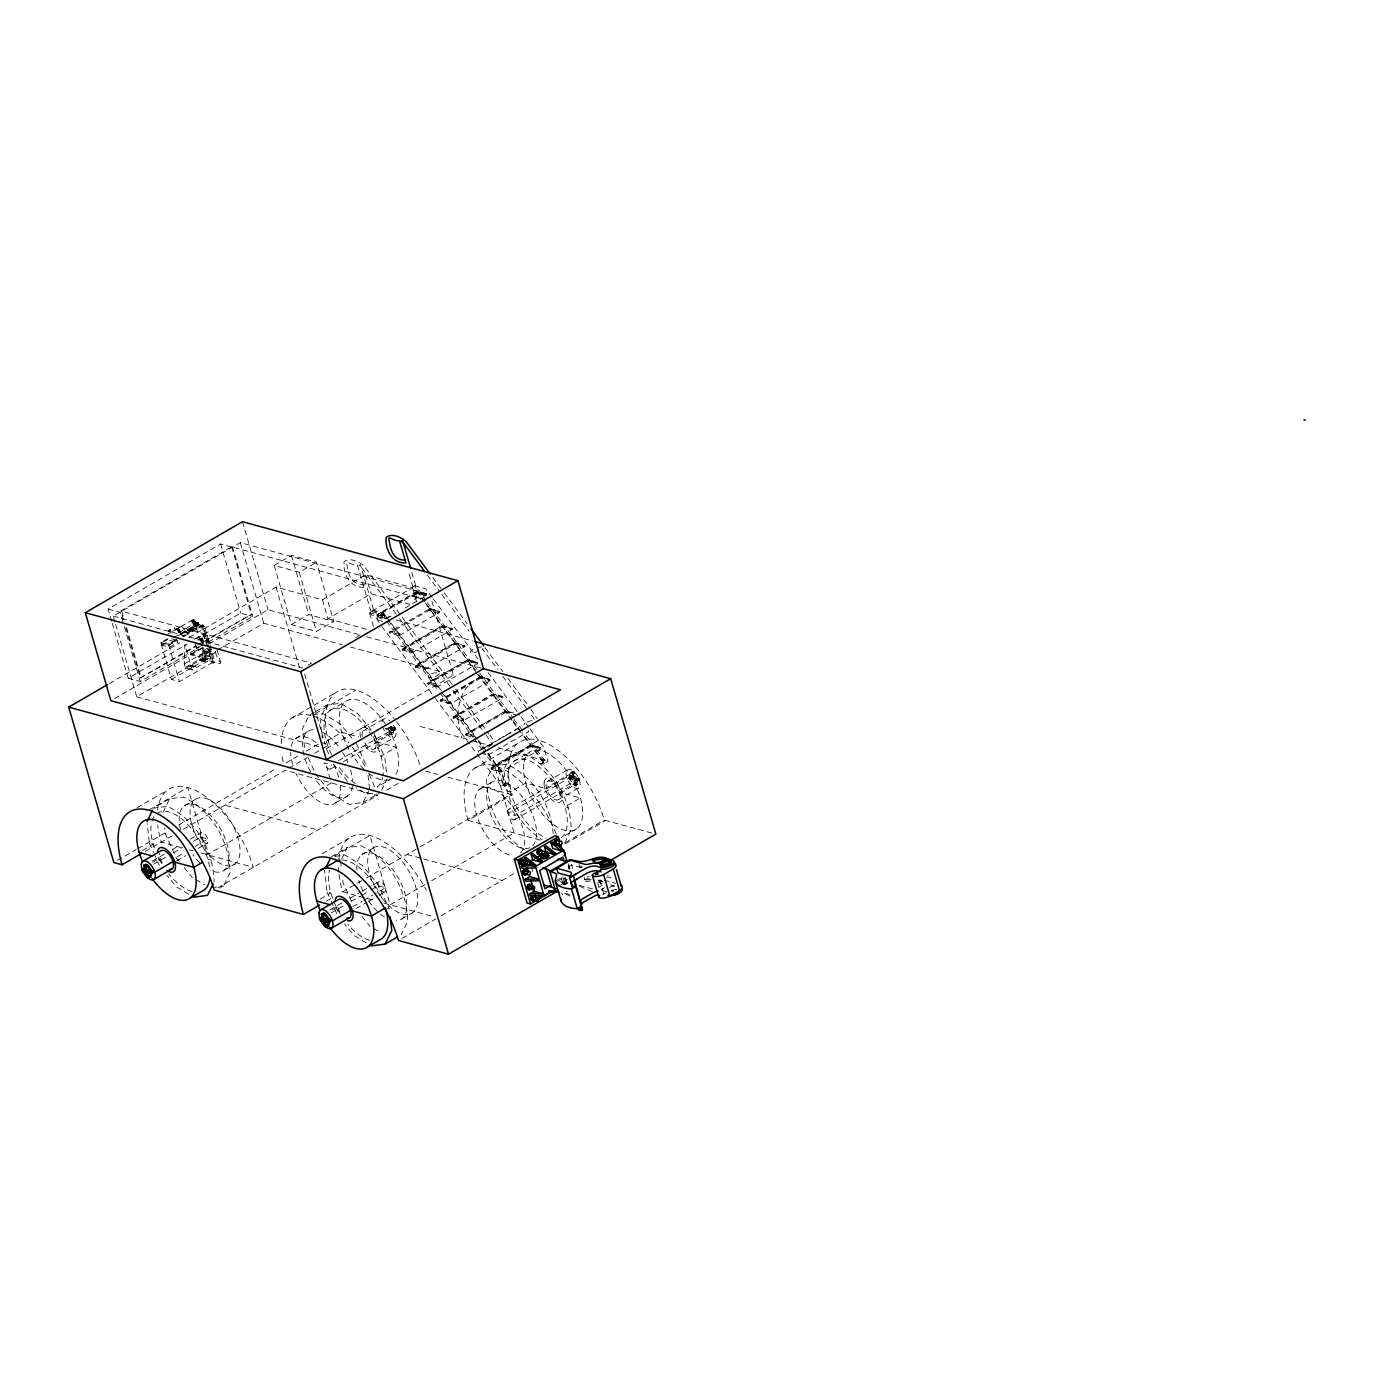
<?xml version="1.0" encoding="UTF-8"?>
<svg xmlns="http://www.w3.org/2000/svg" width="1374" height="1374" viewBox="0 0 1374 1374"><rect width="100%" height="100%" fill="white"/><g stroke="black" fill="none" stroke-linecap="round" stroke-linejoin="round"><path stroke-width="0.75" stroke-dasharray="5 3.75" d="M385.716 618.935L389.46 616.411L370.362 611.361L372.028 610.382L382.934 613.371L386.815 618.489L394.149 614.333M426.335 594.186L417.232 591.696L377.06 614.917L377.507 616.136L386.609 618.626L387.588 616.617L378.485 614.126M399.199 634.565L400.281 633.758L391.178 631.181L389.838 631.954L390.199 633.191L399.302 635.681L398.941 634.444L389.752 631.971M411.891 651.705L412.973 650.726L403.87 648.236M424.583 668.76L425.665 667.781L416.562 665.291M467.899 659.915L468.139 661.083L427.932 684.115L427.623 682.981L467.744 659.726L477.173 662.285L477.723 663.556L437.636 686.76L438.358 684.836L429.255 682.346M437.499 686.674L428.276 684.338L427.915 683.118L468.002 659.915L477.104 662.405L477.465 663.625L466.662 660.688M450.191 703.643L440.968 701.393L440.315 700.036L480.436 676.781L490.054 679.46L490.415 680.611L450.328 703.814L451.05 701.891L441.947 699.4M462.883 720.697L463.742 718.946L454.639 716.455M480.866 753.055L488.148 755.047L489.127 753.038M488.268 754.893L528.492 731.775L528.183 730.728M500.96 771.844L491.291 768.392L531.463 745.172L540.566 747.662L540.927 748.899L530.175 746.013M500.737 771.089L501.819 770.093L492.716 767.602M197.032 623.178L198.526 622.662L195.864 623.195M196.018 624.019L192.738 620.876M206.444 653.285L204.726 653.749L206.444 653.285L207.062 655.501L205.516 656.085L202.717 647.188M218.621 663.694C222.777 662.611 219.05 664.329 214.688 650.331M220.802 663.007L216.937 649.61M193.253 629.447L190.522 629.464M181.815 633.895L182.982 632.744M184.528 635.372L185.507 635.114L183.292 636.368L186.417 634.548L182.519 636.145L185.593 634.754M185.885 631.49L184.271 632.59M192.223 670.014L185.25 667.489L184.236 664.003L184.855 644.698L192.223 670.014L210.772 659.28L207.938 649.541M187.98 632.126L185.507 632.04L186.641 631.697M190.9 630.426L189.183 630.546A2.851 1.116 -16.2 0 1 187.929 630.065L188.135 630.065M194.473 628.365L192.944 628.262M193.94 621.443L193.253 620.619L193.906 621.787M194.799 624.655L194.49 623.83L196.19 625.204L191.965 620.842L194.661 624.809C197.117 623.968 194.765 621.958 195.537 623.916M180.99 634.513L180.028 635.011M210.772 659.28L203.06 657.167L202.459 647.772M202.596 645.797L203.404 633.946L194.129 639.322M200.93 625.514C206.134 622.783 201.497 630.357 202.699 625.101M442.514 625.909L442.806 627.042M455.223 642.877L455.498 644.097M479.406 677.794L490.054 680.714L489.797 679.46L480.694 676.953L480.883 678.189M518.668 728.237L509.565 733.407M531.36 745.292L531.652 746.408M196.688 623.504C193.408 623.59 198.68 622.336 194.49 623.83M190.831 628.983L191.725 628.45L190.677 629.258M194.713 626.544L194.146 625.909M197.856 624.466L197.89 624.036M191.261 627.918L192.738 627.609A2.851 1.116 -16.2 0 1 193.94 628.004L194.524 628.21M196.499 623.418L195.177 623.057M195.434 623.538L198.56 623.865L198.938 625.17L194.198 626.664L193.82 625.376L197.272 623.418L197.547 624.414L195.864 623.04M190.11 629.842C189.269 632.195 194.06 629.687 191.089 629.292M191.896 629.55L190.643 629.636A2.731 1.065 -16.2 0 0 189.114 630.46L189.767 631.645M191.965 629.756L190.883 630.443M193.494 629.876L193.081 630.477M162.956 812.395L169.534 798.895L183.326 797.057C211.854 810.282 229.561 841.627 230.076 872.593L223.515 886.093L219.96 888.154M371.289 730.092L357.755 713.638L340.426 703.282L326.634 705.102L320.073 718.619L322.272 738.233M343.397 761.557L392.191 733.304L392.809 730.384L394.991 729.13L394.424 727.001L392.243 728.254L391.418 726.417M308.205 757.727L315.659 774.232L331.89 793.983L349.219 804.34L363.011 802.502L368.644 790.926M341.542 859.162L347.158 847.586L360.95 845.766C389.495 858.973 407.202 890.335 407.717 921.284L401.156 934.801M381.56 790.394L387.176 778.8M564.662 843.018L571.223 829.518C570.708 798.569 553.001 767.207 524.456 754L510.664 755.82L493.06 766.022L486.499 779.522C487.117 806.847 500.806 835.598 524.576 849.871M510.664 755.82L504.103 769.32C504.722 796.662 518.41 825.413 542.198 839.669M569.918 773.82L569.334 777.066L571.515 775.812L572.202 777.976L570.021 779.23L570.691 780.707L573.576 783.609L577.561 782.871L576.221 784.022L578.883 778.663L578.454 777.718L576.29 778.972L572.511 774.197L574.676 772.927L572.872 772.463L508.466 809.406M202.047 626.87L204.056 626.286M203.163 625.153L200.965 625.428M200.398 625.033L200.81 626.235M192.669 629.653L192.257 630.58L192.858 629.532M205.344 655.862L207.062 655.415M184.597 635.372L185.147 634.754M193.957 628.365L192.978 628.33M504.739 784.588C508.432 783.335 502.781 785.396 505.769 783.489M543.589 762.106L541.991 763.051M179.805 634.874L178.276 635.372M199.917 627.197L198.783 626.905L199.9 626.544M211.304 651.224C197.152 657.201 208.676 660.19 215.821 651.345M205.945 657.064L204.863 654.969M544.843 760.715L524.215 733.046M187.671 630.134L191.106 630.082L192.875 627.386M192.394 630.374L191.106 630.082L193.442 629.636M177.349 628.639L178.551 632.761L182.295 632.572M181.608 626.183L185.232 630.872M192.652 621.082L194.782 623.933M193.7 619.897L196.688 623.556M195.915 623.281L193.665 620.378M193.322 630.013L193.047 630.322A2.731 1.065 -16.2 0 1 191.518 631.164L190.282 631.456M193.803 628.691L193.494 629.275A3.452 1.34 -16.2 0 1 191.518 630.322L189.784 630.649M187.74 632.177L186.572 632.332M543.589 761.436L521.88 732.634M424.686 669.773L465.03 646.501L464.67 645.368L455.137 642.671L414.982 665.875L415.24 667.06L424.944 669.705L424.326 668.554L415.137 666.081L455.309 642.86M491.823 743.987L482.291 747.559L481.742 748.796M532.013 720.337L524.37 723.205L524.026 724.871M534.331 719.323L529.471 712.247M177.813 629.515L178.586 629.052L177.813 629.515A3.71 3.143 34.4 0 0 178.723 630.752L179.513 630.288A3.71 3.143 34.4 0 0 178.465 629.137M178.672 631.697L176.731 629.103L178.672 631.697L180.252 630.752L178.311 628.158L180.252 630.752M180.406 632.521L180.612 633.362L179.255 630.443M111.689 621.306L108.151 609.094L220.613 543.984L232.635 547.281M123.454 619.846L120.86 610.949L231.639 546.8L422.247 598.995M115.038 622.182L113.269 616.136L240.295 542.593L429.942 594.53M274.182 565.401L291.46 555.388L316.518 562.258L333.71 621.426L316.432 631.422L291.374 624.569L274.182 565.401L299.24 572.271L316.518 562.258M174.738 628.021L175.322 629.996L174.738 628.021L168.693 631.525L168.435 630.649L170.256 629.79L171.011 632.487M168.435 630.649L170.256 629.79M168.092 633.964L181.677 626.097M173.347 637.776L197.375 623.882L193.82 619.107L170.805 632.435L170.032 629.721M191.828 620.979L193.837 619.743M209.003 645.9L213.64 661.856L179.479 681.641L171.441 679.443L160.861 643.015L167.508 638.91M194.318 623.126L195.452 622.474M168.006 639.236L161.393 643.066L162.029 645.23L169.483 647.274L177.744 642.5L177.109 640.318L168.882 645.213L160.861 643.015L167.576 639.116M178.551 632.761L195.623 622.714M180.389 633.053L180.561 631.988M193.82 625.376L198.56 623.865M162.029 645.23L170.273 640.456L177.744 642.5M192.738 627.609L191.604 627.952M194.198 626.664L198.938 625.17M196.671 626.012L197.908 625.496M196.104 626.956L198.68 625.307M176.937 639.305L168.573 644.148L169.002 645.145M187.912 633.74L186.795 633.603L187.723 633.414M200.329 625.823L201.514 626.235L200.415 626.149L200.844 625.273M175.254 640.542L168.487 644.337L179.479 681.641M195.245 628.948L196.705 628.76L195.228 628.88M168.727 645.162L176.971 640.404M197.186 627.918L198.509 628.021M199.556 627.111L200.69 626.75M184.631 636.093L203.06 625.428L208.419 643.908M207.354 646.862L201.566 626.922L203.215 625.96L204.554 626.338L214.979 662.216L213.331 663.178L211.991 662.818L207.938 648.854M201.566 626.922L204.554 626.338M109.422 683.548L179.771 642.809M189.028 637.45L276.037 587.076L322.478 599.803L365.57 574.847L412.475 587.694L369.383 612.649L374.329 629.67M112.29 623.332L128.229 678.224L187.225 644.062M196.448 638.721L240.69 613.096L252.713 616.394L232.584 547.058M197.976 640.232L207.302 635.252L200.415 639.236L201.583 643.238M200.415 639.236L202.493 638.67L203.558 642.328M125.773 627.866L140.32 677.932L195.709 645.866M197.564 644.784L252.043 614.041L204.039 641.847M140.32 677.932L196.654 646.124M199.728 646.244L196.19 648.305L202.167 645.248M128.229 678.224L140.251 681.504L199.247 647.36M208.47 642.019L252.713 616.394M205.688 649.662L206.753 653.337L199.178 657.081L190.849 654.797L190.591 653.869L201.205 647.738M114.574 698.576L207.027 645.041M208.882 643.977L268.05 609.712L358.322 634.427M190.849 654.797L203.232 647.635L211.562 649.902L206.014 653.131L204.623 648.339M184.236 664.003L202.047 653.698M190.591 653.869L198.921 656.154L211.304 648.992M185.25 667.489L203.06 657.167M195.778 666.373L188.977 665.909L190.247 665.171L195.881 666.699L190.247 665.171M198.818 660.207L200.209 659.4L205.86 660.946L198.818 660.207L204.468 661.753L205.86 660.946M207.869 659.726L202.287 658.198L200.793 659.056L207.869 659.726L206.375 660.585L200.209 659.4M115.622 624.208L136.713 696.807L215.873 650.984M217.71 649.919L263.722 623.264L342.057 644.715M171.441 679.443L205.602 659.657L214.979 662.216M188.977 665.909L194.593 667.455L195.881 666.699M291.374 624.569L308.652 614.556L333.71 621.426M322.478 599.803L327.974 618.712L371.066 593.774L409.813 604.371M417.061 591.507L376.905 614.71L377.163 615.896L417.387 592.726M381.354 614.178L377.335 616.514L378.417 620.189L382.59 621.34M379.98 618.042L380.787 616.978L379.671 616.978C378.743 619.313 383.054 617.287 380.323 616.617M416.047 597.158L416.854 596.041L415.738 596.093C414.811 598.429 419.122 596.402 416.408 595.732M418.623 597.072L414.484 599.304L413.419 595.629L417.421 593.293L425.528 595.526M426.043 594.53L425.116 595.045M405.09 607.995L426.953 595.337M308.051 665.119L311.469 663.144L120.86 610.949M355.78 637.484L363.165 633.208M430.079 609.781L389.855 632.95L389.598 631.765L429.839 608.768L430.114 609.987M402.891 650.228L402.53 649.009L442.617 625.805M402.702 650.039L442.772 626.836M137.074 807.723L167.336 790.187M291.357 718.379L335.496 692.822M412.252 652.65L452.338 629.447L451.977 628.313L442.445 625.617L402.29 648.82L402.548 650.005L412.252 652.65L411.633 651.499L402.53 649.009M314.303 712.247L309.03 715.304L302.452 728.804L304.891 750.376M316.072 711.234L326.634 705.102M148.581 810.179L187.757 787.491L207.285 854.714L331.306 782.905L325.38 762.536M315.453 713.553L355.918 690.126M169.534 798.895L153.527 808.152L167.319 806.332C195.847 819.539 213.554 850.901 214.069 881.85M329.966 710.495L345.389 701.547M415.395 667.094L455.464 643.891M295.719 738.491L307.639 731.569M184.253 805.834L195.091 799.565M117.546 860.399L136.06 849.682M137.915 848.6L167.542 831.459M178.637 825.018L276.758 768.221M286.015 762.862L298.965 755.356M306.368 751.063L319.335 743.557M326.342 741.239L341.765 732.308L358.837 736.979M142.707 850.369L153.218 844.289L149.388 843.241L147.173 823.627M145.197 851.382L172.334 835.667M183.429 829.243L285.225 770.299L377.369 795.529A75.999 37.51 59.9 0 0 375.703 790.222M288.918 768.169L307.312 757.521M314.663 753.261L329.382 744.742A75.999 37.51 59.9 0 1 339.773 690.418A75.999 37.51 59.9 0 1 394.218 718.739M326.377 748.744L453.386 675.201L431.127 598.566M363.457 730.728L383.432 719.169M152.377 861.12L165 853.821M172.197 849.647L179.41 845.474M190.213 839.222L201.033 832.953M152.772 862.322L160.037 858.115L158.182 857.599A13.723 6.767 59.9 0 0 161.05 863.971M153.562 864.263L166.202 856.947M173.433 852.756L182.467 847.518M193.322 841.249L200.552 837.058L207.835 839.05L195.177 846.367M391.83 726.296L389.649 727.55L392.775 728.409L394.956 727.155L395.575 729.302L393.393 730.556L390.268 729.697L391.779 734.884L393.96 733.63L391.83 726.296L394.956 727.155M385.218 728.306L388.464 729.199L390.645 727.945M480.694 676.953L440.522 700.19L449.916 702.853M390.268 729.697L392.449 728.443M480.848 678L440.625 701.152M338.502 760.578L395.214 728.048L390.285 726.691L392.157 733.132L393.96 733.63M177.109 856.844L184.339 852.653M388.464 729.199L389.976 734.386L393.531 732.153L389.546 732.909L385.991 728.529M330.739 768.89L336.166 765.747M176.714 860.88L185.713 855.676M198.337 848.359L207.354 843.155M364.831 742.956A10.649 5.256 59.9 0 0 374.655 748.83L394.63 737.254M453.66 718.447L453.3 717.228L493.386 694.007L493.575 695.244M453.472 718.259L493.541 695.055M501.355 697.339L502.369 696.841L493.3 694.42M335.6 802.914L347.536 796.01M224.134 870.257L234.971 863.988M392.724 778.01L377.283 786.941A45.016 22.224 59.9 0 0 382.711 777.255M513.378 712.934L505.821 710.873L465.752 734.094L466.009 735.262L506.233 712.093M363.011 802.502L380.615 792.317M217.745 887.947L377.369 795.529M386.575 790.205L399.439 782.751M507.745 734.472L478.599 751.338L479.045 752.557M487.959 747.095L495.241 742.87M322.22 853.701L348.927 838.243M474.219 768.495L518.359 742.939M331.151 856.861L347.158 847.586M334.363 856.071L369.984 835.461L390.13 904.779L428.825 882.383M651.826 833.039L604.32 820.038A75.948 37.493 59.9 0 0 538.763 740.243L494.623 765.799L514.134 832.988L430.663 881.318M531.618 746.202L491.394 769.371L491.136 768.186L531.206 744.983L540.635 747.542L541.184 748.83L501.098 772.033L491.737 769.612L491.377 768.375M513.996 761.196L529.419 752.265M361.877 854.542L372.715 848.256M479.749 789.191L491.669 782.287M505.34 783.317L502.832 784.588L505.872 785.413M320.348 899.077L330.859 892.997L327.012 891.932L324.59 870.36M326.583 901.052L333.71 896.93M339.017 874.276A78.37 38.678 59.9 0 0 342.607 891.778L355.505 884.306M357.36 883.242L364.728 878.965M366.566 877.9L418.211 847.998M420.066 846.934L510.767 794.412M540.154 840.115L468.087 820.381L512.244 794.807A75.948 37.493 59.9 0 1 538.763 740.243M547.487 781.445L567.462 769.869M330.018 909.828L342.624 902.529M349.838 898.356L360.641 892.087M362.444 891.056L371.461 885.835M373.264 884.787L378.657 881.661M332.216 909.966L337.661 906.823L335.806 906.308A13.723 6.767 59.9 0 0 338.691 912.679M574.057 776.499L571.876 777.77L570.399 772.669L572.563 771.398L574.384 771.896L577.99 784.348L575.809 785.602L574.006 785.104L572.494 779.917L569.248 779.024L568.63 776.877L570.811 775.623L578.986 777.856L579.605 780.003L577.441 781.256L574.315 780.415L575.809 785.602M331.186 912.971L343.844 905.638M351.074 901.464L360.108 896.226M361.912 895.178L369.142 890.987M370.946 889.94L378.176 885.766L385.459 887.759L374.621 894.027M570.399 772.669L574.384 771.896M571.601 776.671L507.985 813.511L515.267 815.503L578.883 778.663M569.248 779.024L571.429 777.77L579.605 780.003M572.202 773.167L573.679 778.268L575.861 776.997M352.929 906.6L361.963 901.361M363.767 900.314L372.801 895.075M572.494 779.917L574.676 778.646M574.315 780.415L576.479 779.144M573.679 778.268L576.805 779.127L578.986 777.856M356.141 908.558L366.961 902.289M368.764 901.241L377.764 896.037M379.567 894.989L384.978 891.863M574.006 785.104L577.99 784.348M514.769 819.591L576.221 784.022M558.686 799.531L578.677 787.972M401.758 918.966L412.612 912.697M576.754 828.711L561.331 837.642A45.016 22.224 59.9 0 0 547.419 774.936A45.016 22.224 59.9 0 0 508.037 776.19A45.016 22.224 59.9 0 0 546.045 838.14M565.693 842.399L604.32 820.038M402.015 938.425L435.85 918.828M441.329 915.668L515.078 872.954M565.058 844.014L605.797 820.433M568.218 866.994L571.636 865.019L581.133 867.612M556.109 880.665L561.227 877.694L567.393 879.394M557.415 881.455L564.542 877.316M562.035 882.726L567.548 879.532M561.227 877.694L562.808 883.139L564.353 882.245L562.773 876.801M560.231 881.782L564.336 882.915L557.81 886.196M563.426 884.495L566.947 882.451M563.683 884.753L567.359 882.623M564.662 884.925L568.08 882.95M569.66 894.371L563.838 893.203L567.256 891.211M602.207 883.74A286.565 141.453 59.9 0 1 600.094 882.915L598.205 880.236L600.129 879.12L602.018 881.799M598.841 882.4L600.764 881.284M598.617 887.449L602.018 885.491M601.245 889.665L604.646 887.707M189.234 632.727L188.204 632.779L189.32 632.349M185.696 631.731L179.118 635.183M562.808 883.139L566.14 881.541M561.021 884.513L564.336 882.915M191.226 629.292L188.994 630.7M482.068 676.42C461.887 683.204 455.172 707.249 459.156 726.348A66.553 32.856 59.9 0 0 461.75 737.804M502.334 785.31L505.34 785.859L501.373 772.411L484.833 750.187M481.742 646.931C468.139 648.064 465.855 657.82 479.578 650.349M524.37 723.205L525.383 723.05M482.291 747.559L484.369 748.383M483.253 648.957L482.205 648.768L497.543 669.344M501.081 786.048L435.421 698.507M425.253 595.869C417.267 590.803 404.574 597.364 424.463 598.669M437.808 612.1L438.907 611.585L429.856 609.146M190.694 630.683L191.587 630.426A3.813 1.477 -16.2 0 0 193.768 629.275L195.417 628.45L193.974 628.399M543.005 761.917L541.974 763.034L543.709 762.536M191.192 627.729L192.085 627.42M190.677 630.357L191.518 629.326M427.829 683.136L437.224 685.798M453.214 717.228L462.609 719.907M475.095 736.773L465.906 734.283L506.079 711.062L506.267 712.299M194.215 628.107L194.318 628.073A3.16 1.237 -16.2 0 0 192.927 627.574L192.034 627.763M312.963 714.789L322.821 713.484L340.151 723.823L353.668 740.277M493.06 766.022L506.851 764.184C534.658 777.117 552.588 807.448 553.396 837.745M372.732 793.365L366.824 794.138L356.416 787.937M335.101 856.346L344.943 855.04L362.289 865.38L378.503 885.131L389.271 908.987L385.441 907.939M211.699 887.656L223.515 886.093M194.284 625.805L190.986 620.756M190.316 631.611L189.251 631.456M187.843 630.443L187.688 630.322A3.16 1.237 -16.2 0 0 189.062 630.889M429.667 608.562L439.096 611.121L439.646 612.392L399.405 635.561M518.599 727.928L478.444 751.149L478.702 752.317M579.072 864.435L579.794 866.925L581.288 867.217A14.633 5.702 -16.2 0 0 582.215 867.217M160.775 642.792L168.762 644.303L160.861 643.015M591.078 879.308A14.633 5.702 -16.2 0 1 584.963 879.892L583.469 879.6A3.195 1.237 -16.2 0 0 586.148 879.137A48.966 19.047 -16.2 0 1 590.339 878.02M225.92 805.456L317.858 829.999M450.432 629.137L451.599 628.639L442.531 626.201M463.124 646.175L464.292 645.677L455.223 643.255M475.816 663.23L476.984 662.732L467.916 660.31M488.509 680.285L489.676 679.787L480.608 677.365M539.278 748.504L540.446 748.006L531.377 745.584M413.248 590.459L426.644 594.307M417.164 592.091L426.215 594.53M415.944 592.538L426.524 595.423M365.02 584.946C352.191 585.187 348.12 575.809 346.935 564.267C345.424 559.149 351.761 565.813 357.446 565.161L370.894 611.378L373.797 610.64L360.435 564.645L358.872 565.556L361.448 567.41L397.756 616.187M363.887 587.299C349.923 588.089 342.882 573.782 344.084 561.811C349.374 557.071 359.215 561.554 364.024 565.968L400.933 615.569M369.383 612.649L387.949 617.733M396.193 619.983L472.501 640.885M454.021 643.685L464.67 646.604L464.412 645.351M327.974 618.712L366.721 629.326M366.532 636.677L483.476 668.709M350.301 646.982L453.386 675.201M502.558 696.378L493.214 693.818L453.059 717.039L453.317 718.207L463.021 720.869L503.107 697.666C503.519 695.828 495.516 698.301 492.047 694.78M195.022 623.229L203.06 625.428M505.993 711.474L511.42 712.9M504.79 711.904L515.37 714.789M108.151 609.094L120.173 612.392L123.712 624.586M184.923 631.834L183.755 632.504M202.493 638.67L203.489 644.475L209.054 641.263L206.821 635.114M182.227 633.397L181.454 633.843M170.428 630.511L168.933 631.593L168.676 630.7M113.269 616.136L302.933 668.073M171.578 638.807L177.109 640.318M207.766 659.365L202.287 658.198M467.332 733.493L474.614 735.502M466.009 735.262L471.814 736.996M420.289 726.451L469.839 740.019M471.849 740.586L490.054 745.567M498.144 747.782L544.654 760.509M388.155 727.258L395.575 729.302M568.63 776.877L571.876 777.77M393.033 729.302L395.489 729.972L375.514 741.548L396.347 747.25L380.924 756.181L384.754 757.229L386.523 772.927M389.976 734.386L391.779 734.884M506.525 790.892L510.372 791.956L525.795 783.025L546.629 788.728L566.603 777.152L568.888 777.77L571.069 776.516L579.244 778.766L577.08 780.02L579.536 780.69L559.544 792.266L580.378 797.968L564.954 806.899L568.784 807.946M321.19 742.492L329.382 744.742M425.579 771.072L437.739 774.404M447.89 777.186L512.244 794.807M136.713 696.807L320.194 747.044M327.579 763.789L323.938 762.793A6.011 2.971 59.9 0 0 329.125 769.096A6.011 2.971 59.9 0 0 331.22 764.786M604.028 880.184L615.741 883.396M598.205 880.236L606.071 882.383M606.844 891.64L603.117 890.627A8.57 3.332 -16.2 0 0 600.816 890.592M566.105 880.992L566.569 881.112A2.679 2.095 -74.7 0 1 565.126 877.625M579.278 885.337L592.589 888.978A6.355 2.473 -16.2 0 0 594.152 888.961M407.099 854.439L421.56 858.389M423.621 858.956L502.128 880.459M181.248 847.586L161.222 842.09A75.999 37.51 59.9 0 1 157.735 825.121M189.269 849.785L193.27 850.867M201.291 853.065L253.366 867.337A75.999 37.51 59.9 0 0 200.346 793.038A75.999 37.51 59.9 0 0 157.632 810.179M342.607 891.778L365.329 897.995M367.408 898.562L375.669 900.829M383.93 903.079L433.514 916.664M207.8 859.231L211.648 860.279M417.353 591.232L424.085 601.228M191.725 629.515L190.728 629.687M373.488 928.343L380.426 932.482M366.154 942.787L354.011 935.539L344.548 924.015M195.847 879.635L204.52 884.804M188.513 894.079L176.387 886.831L166.924 875.324M381.646 614.436L382.642 617.939C370.774 625.72 382.934 604.938 385.373 619.502M333.264 764.047L348.137 782.149M361.912 916.406L370.018 926.282M178.86 861.12L176.164 857.823L165.395 833.966L164.725 828.075M184.271 867.698L192.394 877.574M178.981 630.597L180.475 632.469M177.074 628.88L178.998 631.473L180.028 630.889M432.827 577.527L443.012 591.198M444.3 592.915L467.212 623.71M485.022 647.652L502.85 671.594M507.933 678.43L529.574 707.507M530.862 709.224L537.079 718.516M427.314 575.002L439.835 591.833M441.672 594.289L469.152 631.198M502.644 676.214L528.183 710.53M432.123 597.329L425.768 588.793L414.175 585.616L412.166 586.767L417.421 604.715M433.394 599.03L477.877 658.781M488.045 672.453L519.801 715.133M521.072 716.833L528.698 727.086M529.969 728.787L543.949 747.576L547.968 761.419L545.976 762.587L542.661 761.677L522.223 734.214M425.906 600.73L419.018 590.253L415.429 589.206C416.082 583.538 410.448 586.715 413.66 590.15M427.177 602.447L478.307 671.371M479.646 672.934L512.914 717.64M513.996 719.323L523.151 731.397M425.356 602.928L477.431 672.899M478.702 674.617L511.712 718.98M512.983 720.697L520.609 730.934M476.228 672.418L416.889 591.455M477.517 674.136L512.004 720.491M513.275 722.192L520.935 732.497M402.204 617.287L454.399 687.412M455.67 689.113L488.766 733.596M490.037 735.296L494.588 741.685M399.594 618.661L439.543 672.35C419.843 673.397 429.547 683.376 440.127 673.123L451.617 688.563M452.905 690.28L484.833 733.184M486.104 734.901L491.961 743.901M390.044 621.683L383.69 613.148L372.096 609.97L370.087 611.138L371.169 614.831L374.793 615.827L380.495 624.706M391.315 623.401L443.407 693.406M444.678 695.107L476.452 737.786M477.723 739.504L486.619 751.458M487.89 753.158L501.871 771.948L505.89 785.791L503.88 786.958L499.501 772.789L483.098 750.805M388.086 620.206L440.281 690.315M441.552 692.032L483.562 748.469M386.644 621.203L438.684 691.122M439.955 692.822L472.948 737.168M474.219 738.869L481.827 749.105M381.783 626.424L434.15 696.79M441.277 626.578L451.977 629.55L451.72 628.296M565.47 878.999L566.552 880.957M373.986 733.39L384.754 757.229M356.381 743.574L367.15 767.431M326.634 749.362L329.125 754.858M351.315 901.018L343.019 882.675L342.366 876.784M327.012 891.932L330.327 899.283M331.151 901.121L337.781 915.788M149.388 843.241L153.527 852.412M154.352 854.25L159.332 865.259M576.805 779.127L577.441 781.256M572.563 771.398L576.187 783.85M570.811 775.623L571.429 777.77M599.579 879.858L604.148 895.59M597.707 882.589L598.841 886.522M584.156 877.11L584.963 879.892M571.481 864.521L572.649 868.54M568.544 863.868L570.296 869.914M568.269 865.723L569.403 869.639M531.188 866.788L533.524 874.826M465.992 734.266L466.353 735.502M411.822 572.271L415.893 586.269L414.313 587.179L412.887 586.784L408.267 570.88M415.223 666.064L415.583 667.283M365.57 574.847L371.066 593.774M392.775 728.409L393.393 730.556M299.24 572.271L316.432 631.422M291.46 555.388L308.652 614.556M304.702 674.119L325.209 744.708M276.037 587.076L299.79 668.88M242.477 521.691L268.05 609.712M240.295 542.593L263.722 623.264M231.639 546.8L251.098 613.783M220.613 543.984L240.69 613.096M202.905 627.3L208.693 647.24M209.277 649.232L213.331 663.178M203.404 633.946L205.671 641.744M197.117 623.47L197.495 624.775M201.154 639.425L205.413 654.11M193.82 619.107L201.48 645.488M202.081 647.515L205.602 659.657M195.28 625.771L195.658 627.059M194.919 642.414L196.671 648.425M198.921 656.154L199.178 657.081M121.805 611.207L124.158 619.313M126.528 627.437L141.264 678.189M124.313 626.63L140.251 681.504M188.753 631.301L189.08 630.322A2.731 1.065 -16.2 0 1 190.608 629.481M368.026 775.279L369.572 789.002M340.597 861.103L341.473 868.952M396.605 721.745A75.999 37.51 59.9 0 1 420.994 768.203M283.078 761.625A75.999 37.51 59.9 0 1 281.739 753.33M281.275 743.678A75.999 37.51 59.9 0 1 311.778 715.682M313.289 716.129A75.999 37.51 59.9 0 1 348.841 742.836M352.465 747.301A75.999 37.51 59.9 0 1 366.394 768.839M369.091 774.146A75.999 37.51 59.9 0 1 374.432 786.649M468.087 820.381A75.948 37.493 59.9 0 1 491.652 765.112A75.948 37.493 59.9 0 1 557.226 836.714M338.811 872.215A78.37 38.678 59.9 0 1 338.519 866.238M338.914 858.853A78.37 38.678 59.9 0 1 373.127 836.457A78.37 38.678 59.9 0 1 426.318 890.266M193.717 629.086A3.813 1.477 -16.2 0 1 191.536 630.237M193.442 629.086A3.452 1.34 -16.2 0 1 191.467 630.134M529.917 847.706A37.94 18.721 59.9 0 1 488.251 806.864A37.94 18.721 59.9 0 1 514.116 788.092A37.94 18.721 59.9 0 1 532.769 845.628M509.445 854.971A37.94 18.721 59.9 0 1 474.751 804.013A37.94 18.721 59.9 0 1 507.006 799.754A37.94 18.721 59.9 0 1 519.63 853.615M568.424 865.568A1.924 1.494 -74.7 0 1 568.578 868.523M566.569 881.112A2.679 2.095 -74.7 0 1 565.745 880.356L565.487 879.772A2.679 2.095 -74.7 0 1 565.59 877.763M616.531 889.218A8.227 3.195 -16.2 0 1 614.848 889.871M613.096 890.386A8.227 3.195 -16.2 0 1 611.31 890.747M606.312 892.568A5.788 2.25 -16.2 0 1 603.014 894.165M582.147 866.582A3.195 1.237 -16.2 0 1 579.931 866.925M589.188 876.715A14.633 5.702 -16.2 0 1 587.093 876.99M607.823 875.564A12.177 4.74 -16.2 0 1 608.201 875.633M612.461 890.867A5.754 2.233 -16.2 0 1 611.052 891.056M609.575 887.467A5.754 2.233 -16.2 0 1 615.071 885.766M602.654 894.079A8.588 3.487 -15.4 0 1 604.148 894.199M611.859 890.404A5.754 2.233 -16.2 0 1 613.251 889.905M614.693 889.528A5.754 2.233 -16.2 0 1 616.102 889.339M570.141 896.054A275.813 136.146 59.9 0 1 563.838 893.203M592.246 891.52A277.531 136.988 59.9 0 1 579.622 886.264M614.607 886.299A290.275 143.274 59.9 0 1 610.434 884.925M611.98 890.833A5.754 2.233 -16.2 0 1 613.371 890.318M612.667 891.314A3.967 1.546 -16.2 0 1 613.628 890.97M606.243 877.024A11.026 4.294 -16.2 0 1 611.739 878.295M590.425 880.974A14.633 5.702 -16.2 0 1 585.393 881.369L583.778 881.06A3.195 1.237 -16.2 0 1 583.108 880.906M561.554 893.375A9.858 3.83 -16.2 0 1 562.361 894.852M162.269 863.061A10.649 5.256 59.9 0 1 159.539 853.632M192.085 891.589A45.016 22.224 59.9 0 1 168.727 873.812M161.6 863.422A45.016 22.224 59.9 0 1 157.598 855.83M154.42 848.016A45.016 22.224 59.9 0 1 151.106 825.379M151.947 821.137A45.016 22.224 59.9 0 1 154.489 815.916M156.859 813.528A45.016 22.224 59.9 0 1 188.375 825.173A45.016 22.224 59.9 0 1 209.982 870.36M180.612 829.638A37.94 18.721 59.9 0 1 196.585 805.198A37.94 18.721 59.9 0 1 228.187 848.308A37.94 18.721 59.9 0 1 210.462 870.326M199.745 862.666A37.94 18.721 59.9 0 1 192.807 854.748M373.281 736.601A10.649 5.256 59.9 0 1 374.655 748.83M362.221 736.412A10.649 5.256 59.9 0 1 366.308 730.35M393.256 725.025A10.649 5.256 59.9 0 1 393.359 737.769A10.649 5.256 59.9 0 1 382.573 726.434M382.075 721.968A10.649 5.256 59.9 0 1 389.89 720.938M374.484 735.691A13.723 6.767 59.9 0 1 376.27 751.423A13.723 6.767 59.9 0 1 363.612 743.866M360.744 737.495A13.723 6.767 59.9 0 1 370.156 730.418M355.11 783.541A45.016 22.224 59.9 0 1 338.056 765.644M331.649 754.738A45.016 22.224 59.9 0 1 344.685 709.774A45.016 22.224 59.9 0 1 383.037 775.091M352.379 786.031A37.94 18.721 59.9 0 1 314.904 778.714M310.576 771.759A37.94 18.721 59.9 0 1 304.581 757.486M304.015 755.374A37.94 18.721 59.9 0 1 313.289 729.646M321.327 731.518A37.94 18.721 59.9 0 1 340.254 748.864M342.624 752.471A37.94 18.721 59.9 0 1 348.069 763.017M350.576 770.093A37.94 18.721 59.9 0 1 352.5 780.587M340.391 785.464A37.94 18.721 59.9 0 1 325.398 804.254A37.94 18.721 59.9 0 1 295.96 773.304M292.662 764.391A37.94 18.721 59.9 0 1 290.67 751.973M291.219 746.34A37.94 18.721 59.9 0 1 318.716 744.777M333.59 764.476A37.94 18.721 59.9 0 1 338.657 776.997M389.289 779.745A45.016 22.224 59.9 0 1 367.081 771.965M364.076 769.285A45.016 22.224 59.9 0 1 351.194 753.227M349.082 749.62A45.016 22.224 59.9 0 1 346.248 700.98A45.016 22.224 59.9 0 1 386.901 726.348M387.966 728.117A45.016 22.224 59.9 0 1 395.077 775.623M339.893 911.769A10.649 5.256 59.9 0 1 337.111 903.68M369.709 940.28A45.016 22.224 59.9 0 1 347.708 924.152M340.305 913.899A45.016 22.224 59.9 0 1 329.588 869.845M342.057 859.952A45.016 22.224 59.9 0 1 381.955 898.356M384.342 916.956A37.94 18.721 59.9 0 1 367.923 899.884M362.976 891.176A37.94 18.721 59.9 0 1 358.82 880.459M356.914 869.965A37.94 18.721 59.9 0 1 392.569 869.21A37.94 18.721 59.9 0 1 396.124 920.889M540.119 763.171L543.159 764.099L545.822 762.553L545.117 760.08C539.226 756.645 544.894 762.896 540.119 763.171M179.376 630.031L178.706 631.044L179.376 630.031M190.9 628.279L190.144 628.811L190.9 628.279M189.784 629.12L187.345 630.546L189.784 629.12M429.925 608.751C424.016 609.575 442.188 615.569 439.027 611.241L429.925 608.751M508.414 784.211L505.752 785.756L502.712 784.915L502.008 782.459L508.414 784.211M546.131 784.245A10.649 5.256 59.9 0 0 555.817 799.908A10.649 5.256 59.9 0 0 557.312 787.319A10.649 5.256 59.9 0 0 546.131 784.245M566.105 772.669A10.649 5.256 59.9 0 0 575.809 788.35A10.649 5.256 59.9 0 0 577.286 775.743A10.649 5.256 59.9 0 0 566.105 772.669M507.693 810.986A6.011 2.971 59.9 0 0 513.155 819.814A6.011 2.971 59.9 0 0 513.996 812.704A6.011 2.971 59.9 0 0 507.693 810.986M544.121 782.459A13.723 6.767 59.9 0 0 556.607 802.622A13.723 6.767 59.9 0 0 558.531 786.392A13.723 6.767 59.9 0 0 544.121 782.459M523.666 764.116A45.016 22.224 59.9 0 0 564.662 830.308A45.016 22.224 59.9 0 0 570.931 777.049A45.016 22.224 59.9 0 0 523.666 764.116M200.261 834.533A6.011 2.971 59.9 0 0 205.739 843.361A6.011 2.971 59.9 0 0 206.564 836.251A6.011 2.971 59.9 0 0 200.261 834.533M190.247 809.544A37.94 18.721 59.9 0 0 224.786 865.328A37.94 18.721 59.9 0 0 230.076 820.45A37.94 18.721 59.9 0 0 190.247 809.544M377.902 883.242A6.011 2.971 59.9 0 0 383.363 892.069A6.011 2.971 59.9 0 0 384.205 884.959A6.011 2.971 59.9 0 0 377.902 883.242M367.871 858.235A37.94 18.721 59.9 0 0 402.41 914.036A37.94 18.721 59.9 0 0 407.717 869.158A37.94 18.721 59.9 0 0 367.871 858.235"/><path stroke-width="1.5" d="M402.462 540.652L400.95 541.184L403.527 543.039L424.824 571.636M521.278 864.366L524.233 864.212L521.278 864.366L520.214 862.391L521.175 860.038L524.147 859.901L525.212 861.859L524.284 861.601M522.206 864.607L521.141 862.649L522.103 860.296L524.147 859.901M527.204 874.414L524.233 874.551L523.168 872.593L524.129 870.223L527.101 870.086L528.166 872.043M525.16 874.809L524.095 872.833L525.074 870.481L527.101 870.086M538.608 854.319L541.579 854.181L538.608 854.319L537.543 852.361L538.505 850.008L541.476 849.871L542.095 851.004M539.535 854.576L538.471 852.619L539.432 850.266L541.476 849.871M528.543 889.373L531.515 889.236L528.543 889.373L527.479 887.415L528.44 885.062L530.484 884.667L532.477 886.883L530.484 884.667M529.471 889.631L528.406 887.673L529.368 885.303L531.412 884.908M535.465 900.537L532.494 900.674L531.429 898.716L532.391 896.363L535.362 896.226L536.427 898.184M558.892 844.271L555.92 844.409L554.856 842.451L555.817 840.098L558.789 839.943L559.853 841.918M533.421 900.932L532.356 898.974L533.318 896.621M556.848 844.667L555.783 842.709L556.762 840.338L558.789 839.943M146.966 821.669L152.583 810.093M145.163 865.294L144.596 868.54L142.621 869.69L143.308 871.855M213.142 883.791L207.508 895.367L193.717 897.188M325.535 868.437L330.224 858.784M371.341 945.896L385.149 944.075L391.71 930.559L390.164 916.836M571.498 884.736L574.177 887.381L572.099 886.814L570.382 880.081A21.64 12.349 -6.8 0 1 570.004 879.205L569.592 877.265A17.106 6.664 -16.2 0 1 570.708 874.929A9.343 3.641 -16.2 0 0 570.468 871.992L556.573 868.196L557.947 872.919L571.842 876.732M572.099 886.814L571.979 884.032M597.862 863.559L600.318 862.58A2.439 0.945 -16.2 0 1 600.18 863.422A9.154 2.113 -22 0 0 599.545 863.542M85.308 612.701L242.477 521.691L457.903 580.687L483.476 668.709L560.506 689.8L403.338 780.81L110.882 700.706L85.308 612.701L300.734 671.697L457.903 580.687M141.642 853.443L122.046 864.778L113.853 862.546L68.7 707.129L107.567 684.613M142.724 861.343L160.895 850.832A10.649 5.256 59.9 0 1 172.025 859.145A10.649 5.256 59.9 0 1 169.225 869.295M152.703 872.748L150.642 875.599L151.071 877.076L147.293 877.728L143.669 865.277L147.465 864.641L148.942 869.742L152.067 870.601L152.703 872.748L150.711 873.881L142.535 871.648L141.917 869.502L144.596 868.54M483.476 668.709L326.308 759.702L300.734 671.697M143.669 865.277L147.465 864.641M146.966 870.876L148.942 869.742M147.585 873.022L149.56 871.889M141.917 869.502L150.092 871.734L152.067 870.601M150.127 873.727L149.989 872.542L153.596 870.446M150.642 875.599L146.863 876.234M153.922 879.446L172.094 868.918M202.545 862.271L193.786 867.355L172.952 861.653L154.781 872.164L152.325 871.494L150.35 872.645L142.175 870.395M190.162 898.098L204.176 889.991A45.016 22.224 59.9 0 0 209.93 878.141M68.7 707.129L403.355 798.775L610.691 678.722L655.845 834.138L609.558 860.931M320.451 870.36L334.483 862.237A45.016 22.224 59.9 0 1 339.91 860.072M122.046 864.778A75.999 37.51 59.9 0 1 148.581 810.179A75.999 37.51 59.9 0 1 214.189 890.009L303.431 914.449L319.472 905.174M320.365 910.052L338.519 899.541A10.649 5.256 59.9 0 1 349.649 907.853A10.649 5.256 59.9 0 1 346.866 918.004M327.201 920.597L328.712 925.784L326.737 926.935L324.917 926.437L321.31 913.985L325.088 913.349L326.583 918.45L329.708 919.292L330.327 921.439L328.352 922.589L320.159 920.357L319.541 918.21L322.22 917.248L322.031 915.582M323.285 912.851L323.594 913.899L321.619 915.05L326.445 914.998L329.176 919.154L327.201 920.305L327.751 922.435L330.327 921.439M321.31 913.985L325.088 913.349M322.22 917.248L320.245 918.399L320.932 920.563M321.516 917.059L319.798 919.103L327.991 921.353L329.966 920.202L332.422 920.872L350.576 910.361L371.409 916.063L385.441 907.939A45.016 22.224 59.9 0 1 381.817 938.682L367.785 946.806M324.59 919.584L326.583 918.45M319.541 918.21L327.733 920.443L329.708 919.292M324.917 926.437L329.107 924.204L329.726 921.284M331.563 928.154L349.717 917.626M554.838 890.884A1.924 1.494 -74.7 0 1 552.674 891.056L530.536 903.937L527.049 902.976L514.323 859.197L554.838 835.753L558.325 836.697L559.476 840.682M514.323 859.197L517.809 860.158L558.325 836.697M524.473 858.286L526.019 857.393L535.843 865.191L521.467 866.513L521.983 868.316L534.829 867.887L534.297 866.084L524.473 858.286L525.555 861.979M531.137 854.439L532.665 853.546L542.507 861.343L540.961 862.219L532.751 859.969L531.137 854.439L540.961 862.219M544.447 846.71L545.993 845.834L555.817 853.615L554.289 854.508L546.062 852.258L544.447 846.71L554.289 854.508M559.407 846.659L558.892 844.838L562.481 849.767L560.936 850.661L552.726 848.411L551.111 842.863L552.657 841.97L563.718 850.111L566.569 859.866M385.149 944.075L397.584 936.862M521.467 866.513L526.087 863.834L535.551 866.427L563.718 850.111M529.333 861.945L534.28 859.076M535.963 858.115L547.608 851.365M525.194 879.343L529.814 876.664L538.041 878.913L538.556 880.734L525.71 881.146L525.194 879.343L538.041 878.913M559.304 892.43L555.714 891.108L549.961 871.288L570.073 859.643L577.355 861.103A3.195 1.237 -16.2 0 0 578.025 861.258L579.639 861.567A14.633 5.702 -16.2 0 0 592.177 859.076A11.026 4.294 -16.2 0 1 605.986 858.492M552.554 870.79L570.262 860.279L585.461 864.435A6.355 2.473 -16.2 0 0 589.48 863.988L590.27 863.782A12.435 4.843 -16.2 0 1 598.205 863.164A8.828 3.435 -16.2 0 1 600.953 863.748M537.715 897.669L542.816 895.384L529.969 895.796L529.454 893.993L534.074 891.314L542.283 893.564L544.052 895.711L556.384 888.583M606.484 859.918C601.073 859.901 598.257 865.672 592.452 860.433L597.089 858.338L603.77 857.96A74.625 36.84 59.9 0 1 607.566 858.578L613.938 861.034A8.227 3.195 -16.2 0 1 609.73 865.809A8.227 3.195 -16.2 0 1 600.043 867.286L595.99 866.084A8.57 3.332 -16.2 0 0 585.874 868.282L569.609 877.608M550.27 885.577L544.928 888.686L539.673 870.566L562.859 857.136L564.027 861.172M549.48 891.52L551.008 890.627M571.945 884.598A25.196 9.807 -16.2 0 1 571 882.469L587.248 873.005A8.57 3.332 -16.2 0 1 597.364 870.824L601.091 871.837M303.431 914.449A78.37 38.678 59.9 0 1 330.808 858.132A78.37 38.678 59.9 0 1 398.46 940.486L448.508 954.191L557.724 890.953M574.006 886.797L575.483 885.938L573.731 876.887A8.347 4.637 -7.8 0 1 573.92 876.165L574.023 875.925A8.192 4.431 -8.7 0 1 575.586 874.139M549.961 871.288L555.336 873.297A9.858 3.83 -16.2 0 1 556.539 875.478L555.628 878.982A21.022 8.175 -16.2 0 0 556.607 883.259A38.936 15.148 -16.2 0 0 571.515 888.926L575.654 886.522L574.967 881.181A8.296 3.229 -16.2 0 1 576.96 878.879M603.598 874.603L613.233 869.038A10.305 4.019 -16.2 0 0 615.896 864.95A19.614 7.626 -16.2 0 0 614.453 862.82A8.227 3.195 -16.2 0 1 610.245 867.595A8.227 3.195 -16.2 0 1 600.558 869.072A4.517 1.752 -16.2 0 1 600.593 870.498A5.788 2.25 -16.2 0 1 595.766 872.816A3.469 1.357 -16.2 0 0 592.486 874.723A5.616 2.181 -16.2 0 0 594.598 876.509A8.897 3.469 -16.2 0 0 603.598 874.603L609.884 896.226A8.897 3.469 -16.2 0 1 600.885 898.132A5.616 2.181 -16.2 0 1 598.772 896.329A3.469 1.357 -16.2 0 1 599.665 895.436M561.227 899.197A21.022 8.175 -16.2 0 0 562.361 903.061A38.936 15.148 -16.2 0 0 577.269 908.729L581.408 906.325L580.721 900.983A8.296 3.229 -16.2 0 1 582.713 898.682L593.001 892.808A8.57 3.332 -16.2 0 1 598.171 890.97M578.42 907.527A24.732 10.065 -15.4 0 0 578.729 907.939L578.883 910.172L582.439 909.897L574.967 881.181M609.884 896.226L619.519 890.644A10.305 4.019 -16.2 0 0 622.182 886.574A19.614 7.626 -16.2 0 0 620.739 884.444A8.227 3.195 -16.2 0 1 620.773 885.904M592.452 860.433L601.846 859.076A74.625 36.84 59.9 0 1 605.642 859.677L608.373 860.433A12.297 4.775 -16.2 0 1 610.76 861.601L610.571 860.914M555.92 844.409L557.964 844.014M524.233 874.551L526.276 874.156M552.176 890.85L549.205 891.005M532.494 900.674L534.52 900.279M143.978 866.341L148.804 866.29L151.535 870.446L149.56 871.597L149.989 872.542M326.308 925.458L324.487 924.942M529.454 893.993L542.283 893.564M1303.823 419.809L1305.3 420.221M405.193 560.06C393.222 560.231 390.577 550.218 389.014 539.896C387.502 534.778 393.84 541.442 399.525 540.789L405.965 562.928C392.019 563.718 384.96 549.411 386.18 537.44C391.453 532.717 401.311 537.182 406.103 541.596L430.285 574.109M474.562 641.452L610.691 678.722M555.817 840.098L556.762 840.338M554.856 842.451L555.783 842.709M551.713 852.498L555.817 853.615M538.505 850.008L539.432 850.266M537.543 852.361L538.471 852.619M557.878 859.093L561.829 860.176A18.601 7.248 -16.2 0 0 570.313 860.502L570.073 859.643M538.402 860.21L542.507 861.343M521.175 860.038L522.103 860.296M529.677 863.507L535.843 865.191M542.472 868.024L546.423 869.107A18.601 7.248 -16.2 0 1 550.201 872.147M520.214 862.391L521.141 862.649M524.129 870.223L525.074 870.481M523.168 872.593L524.095 872.833M543.778 885.045L551.695 887.209A18.601 7.248 -16.2 0 1 555.457 890.249M528.44 885.062L529.368 885.303M527.479 887.415L528.406 887.673M531.429 898.716L532.356 898.974M139.203 852.412L152.48 856.036M316.827 901.104L330.121 904.745M141.865 868.626L144.15 869.244L143.892 868.351M319.507 917.334L321.774 917.952M326.892 925.286L328.712 925.784M607.875 895.213L608.201 895.384A8.227 3.195 -16.2 0 0 617.888 893.907A8.227 3.195 -16.2 0 0 622.096 889.15M551.111 842.863L560.936 850.661M471.024 628.828L483.751 645.935M540.549 849.613L541.614 851.571M523.202 859.643L523.837 860.794A2.679 2.095 -74.7 0 0 520.746 859.746A2.679 2.095 -74.7 0 0 520.111 863.782A2.679 2.095 -74.7 0 0 523.391 863.353M526.173 869.828L527.238 871.803M322.907 919.412L323.577 920.889M535.242 896.587L535.482 897.153A2.679 2.095 -74.7 0 1 535.585 897.806M616.394 869.502L621.065 885.577M613.233 869.038L619.519 890.644M600.85 863.336L600.747 864.298A5.754 2.233 -16.2 0 0 606.071 866.152A5.754 2.233 -16.2 0 0 611.018 861.704L610.262 861.378A5.754 2.233 -16.2 0 0 609.214 861.206M592.383 875.393L598.652 897.016M575.483 885.938L582.439 909.897M579.931 907.184L580.962 910.756M562.481 849.767L563.014 851.571M560.626 844.667L562.361 850.626M571.515 888.926L577.269 908.729M555.371 881.335L561.124 901.138M546.423 869.107L551.695 887.209M535.551 866.427L544.052 895.711M527.135 867.475L528.217 871.15M530.879 880.305L534.589 893.117M535.121 894.938L536.169 898.562M517.809 860.158L530.536 903.937M402.53 540.274L410.654 568.269M403.355 798.775L448.508 954.191M327.733 920.443L328.352 922.589M323.113 914.483L326.737 926.935M150.092 871.734L150.711 873.881M145.661 864.143L145.953 865.191M145.489 865.775L149.096 878.226M571 882.469L570.966 881.988A17.106 6.664 -16.2 0 1 571.103 881.421M545.323 855.229A4.088 1.597 -16.2 0 1 548.707 856.5A4.088 1.597 -16.2 0 1 543.159 858.87A4.088 1.597 -16.2 0 1 541.717 856.775M557.157 891.056A3.074 1.202 -16.2 0 1 553.344 892.327A3.074 1.202 -16.2 0 1 551.987 891.125M543.434 855.229A3.074 1.202 -16.2 0 1 547.573 855.16A3.074 1.202 -16.2 0 1 544.327 857.376A3.074 1.202 -16.2 0 1 541.871 856.294M543.039 854.954A4.088 1.597 -16.2 0 1 548.604 855.126A4.088 1.597 -16.2 0 1 542.902 857.96A4.088 1.597 -16.2 0 1 542.163 855.384M540.308 853.838A2.679 2.095 -74.7 0 1 537.148 853.22A2.679 2.095 -74.7 0 1 538.591 849.372A2.679 2.095 -74.7 0 1 541.236 851.33M541.699 851.451A2.679 2.095 -74.7 0 0 541.596 850.798L541.356 850.231A2.679 2.095 -74.7 0 0 537.56 853.134L537.801 853.718A2.679 2.095 -74.7 0 0 540.772 853.958A1.924 1.494 -74.7 0 1 539.037 852.979A1.924 1.494 -74.7 0 1 539.948 850.558A1.924 1.494 -74.7 0 1 541.871 851.176M524.336 862.185A2.679 2.095 -74.7 0 0 524.267 860.828L524.009 860.261A2.679 2.095 -74.7 0 0 520.214 863.181L520.471 863.748A2.679 2.095 -74.7 0 0 523.855 863.473M524.181 863.507A1.924 1.494 -74.7 0 1 521.811 863.301A1.924 1.494 -74.7 0 1 522.876 860.467A1.924 1.494 -74.7 0 1 524.696 862.133M559.029 841.541A2.679 2.095 -74.7 0 0 558.909 840.888L558.668 840.304A2.679 2.095 -74.7 0 0 554.873 843.224L555.113 843.791A2.679 2.095 -74.7 0 0 557.586 844.426M558.497 843.876A1.924 1.494 -74.7 0 1 556.401 843.224A1.924 1.494 -74.7 0 1 557.397 840.579A1.924 1.494 -74.7 0 1 559.321 841.695M555.491 844.426A2.679 2.095 -74.7 0 1 554.821 840.459A2.679 2.095 -74.7 0 1 558.205 840.184M564.182 852.052A1.924 1.494 -74.7 0 1 563.993 855.71M550.871 891.022A2.679 2.095 -74.7 0 1 549.239 891.159M549.858 891.108A2.679 2.095 -74.7 0 1 548.776 891.022M533.679 900.571A2.679 2.095 -74.7 0 1 530.965 899.369A2.679 2.095 -74.7 0 1 532.305 895.814M534.143 900.709A2.679 2.095 -74.7 0 1 531.686 900.073L531.429 899.489A2.679 2.095 -74.7 0 1 533.318 895.728M535.07 900.159A1.924 1.494 -74.7 0 1 532.975 899.489A1.924 1.494 -74.7 0 1 533.954 896.844A1.924 1.494 -74.7 0 1 535.894 897.978M530.656 888.36A2.679 2.095 -74.7 0 1 527.169 888.446A2.679 2.095 -74.7 0 1 528.715 884.341A2.679 2.095 -74.7 0 1 531.137 887.054M531.601 887.192A2.679 2.095 -74.7 0 0 531.532 885.852L531.291 885.268A2.679 2.095 -74.7 0 0 527.496 888.188L527.736 888.755A2.679 2.095 -74.7 0 0 531.12 888.497M531.704 888.102A1.924 1.494 -74.7 0 1 529.213 888.583A1.924 1.494 -74.7 0 1 530.003 885.543A1.924 1.494 -74.7 0 1 531.961 887.14M527.341 871.666A2.679 2.095 -74.7 0 0 527.221 871.013L526.981 870.446A2.679 2.095 -74.7 0 0 523.185 873.366L523.425 873.933A2.679 2.095 -74.7 0 0 525.899 874.568M526.809 874.019A1.924 1.494 -74.7 0 1 524.713 873.349A1.924 1.494 -74.7 0 1 525.71 870.704A1.924 1.494 -74.7 0 1 527.633 871.837M524.885 874.654A2.679 2.095 -74.7 0 1 522.824 871.202A2.679 2.095 -74.7 0 1 526.517 870.309M615.312 865.775A8.227 3.195 -16.2 0 1 615.535 866.462M597.364 870.824A5.256 2.044 -16.2 0 1 596.333 870.412M581.734 904.436A8.296 3.452 -15 0 1 583.692 902.065L595.595 895.453A8.57 3.572 -15 0 1 598.257 894.611M618.592 892.258A5.754 2.233 -16.2 0 1 617.579 892.928M616.342 893.547A5.754 2.233 -16.2 0 1 613.508 894.422M601.451 863.611A5.754 2.233 -16.2 0 1 602.447 862.924M603.684 862.305A5.754 2.233 -16.2 0 1 606.535 861.429M607.995 861.361A3.967 1.546 -16.2 0 1 607.875 864.006A3.967 1.546 -16.2 0 1 602.018 864.486A3.967 1.546 -16.2 0 1 606.157 861.515M618.712 892.671A5.754 2.233 -16.2 0 1 617.699 893.358M616.462 893.976A5.754 2.233 -16.2 0 1 613.628 894.852M614.813 893.839A3.967 1.546 -16.2 0 1 613.817 894.079M618.197 892.207A3.967 1.546 -16.2 0 1 617.476 893.152M616.789 893.615A3.967 1.546 -16.2 0 1 613.972 894.646M157.529 851.846A13.723 6.767 59.9 0 1 167.078 850.059A13.723 6.767 59.9 0 1 175.529 866.788A13.723 6.767 59.9 0 1 166.941 870.498M142.69 861.979A45.016 22.224 59.9 0 1 158.955 821.532A45.016 22.224 59.9 0 1 195.898 886.316A45.016 22.224 59.9 0 1 152.136 878.536M335.153 900.537A13.723 6.767 59.9 0 1 349.563 904.487A13.723 6.767 59.9 0 1 347.656 920.717M320.314 910.687A45.016 22.224 59.9 0 1 336.596 870.24A45.016 22.224 59.9 0 1 373.539 935.024A45.016 22.224 59.9 0 1 329.76 927.244M595.492 874.448L597.862 873.967L595.492 874.448M601.245 862.924L600.558 863.628A5.754 2.233 -16.2 0 0 605.865 865.483A5.754 2.233 -16.2 0 0 610.812 861.017L610.073 860.691A5.754 2.233 -16.2 0 0 601.245 862.924M542.661 856.689A3.074 1.202 -16.2 0 0 547.367 854.68A3.074 1.202 -16.2 0 0 543.211 854.439A3.074 1.202 -16.2 0 0 542.661 856.689M543.898 854.542A1.924 1.494 -74.7 0 0 544.07 851.262A1.924 1.494 -74.7 0 0 541.699 853.082A1.924 1.494 -74.7 0 0 543.898 854.542M526.568 864.572A1.924 1.494 -74.7 0 0 526.74 861.309A1.924 1.494 -74.7 0 0 524.37 863.13A1.924 1.494 -74.7 0 0 526.568 864.572M561.21 844.632A1.924 1.494 -74.7 0 0 561.382 841.352A1.924 1.494 -74.7 0 0 559.012 843.172A1.924 1.494 -74.7 0 0 561.21 844.632M537.784 900.897A1.924 1.494 -74.7 0 0 537.955 897.634A1.924 1.494 -74.7 0 0 535.585 899.438A1.924 1.494 -74.7 0 0 537.784 900.897M533.833 889.596A1.924 1.494 -74.7 0 0 534.005 886.316A1.924 1.494 -74.7 0 0 531.635 888.136A1.924 1.494 -74.7 0 0 533.833 889.596M529.522 874.757A1.924 1.494 -74.7 0 0 529.694 871.494A1.924 1.494 -74.7 0 0 527.324 873.314A1.924 1.494 -74.7 0 0 529.522 874.757M603.272 864.366A3.967 1.546 -16.2 0 0 609.352 861.756A3.967 1.546 -16.2 0 0 603.993 861.429A3.967 1.546 -16.2 0 0 603.272 864.366M141.367 864.16A10.649 5.256 59.9 0 0 151.071 879.824A10.649 5.256 59.9 0 0 152.548 867.217A10.649 5.256 59.9 0 0 141.367 864.16M318.991 912.851A10.649 5.256 59.9 0 0 328.695 928.532A10.649 5.256 59.9 0 0 330.189 915.926A10.649 5.256 59.9 0 0 318.991 912.851"/></g></svg>
